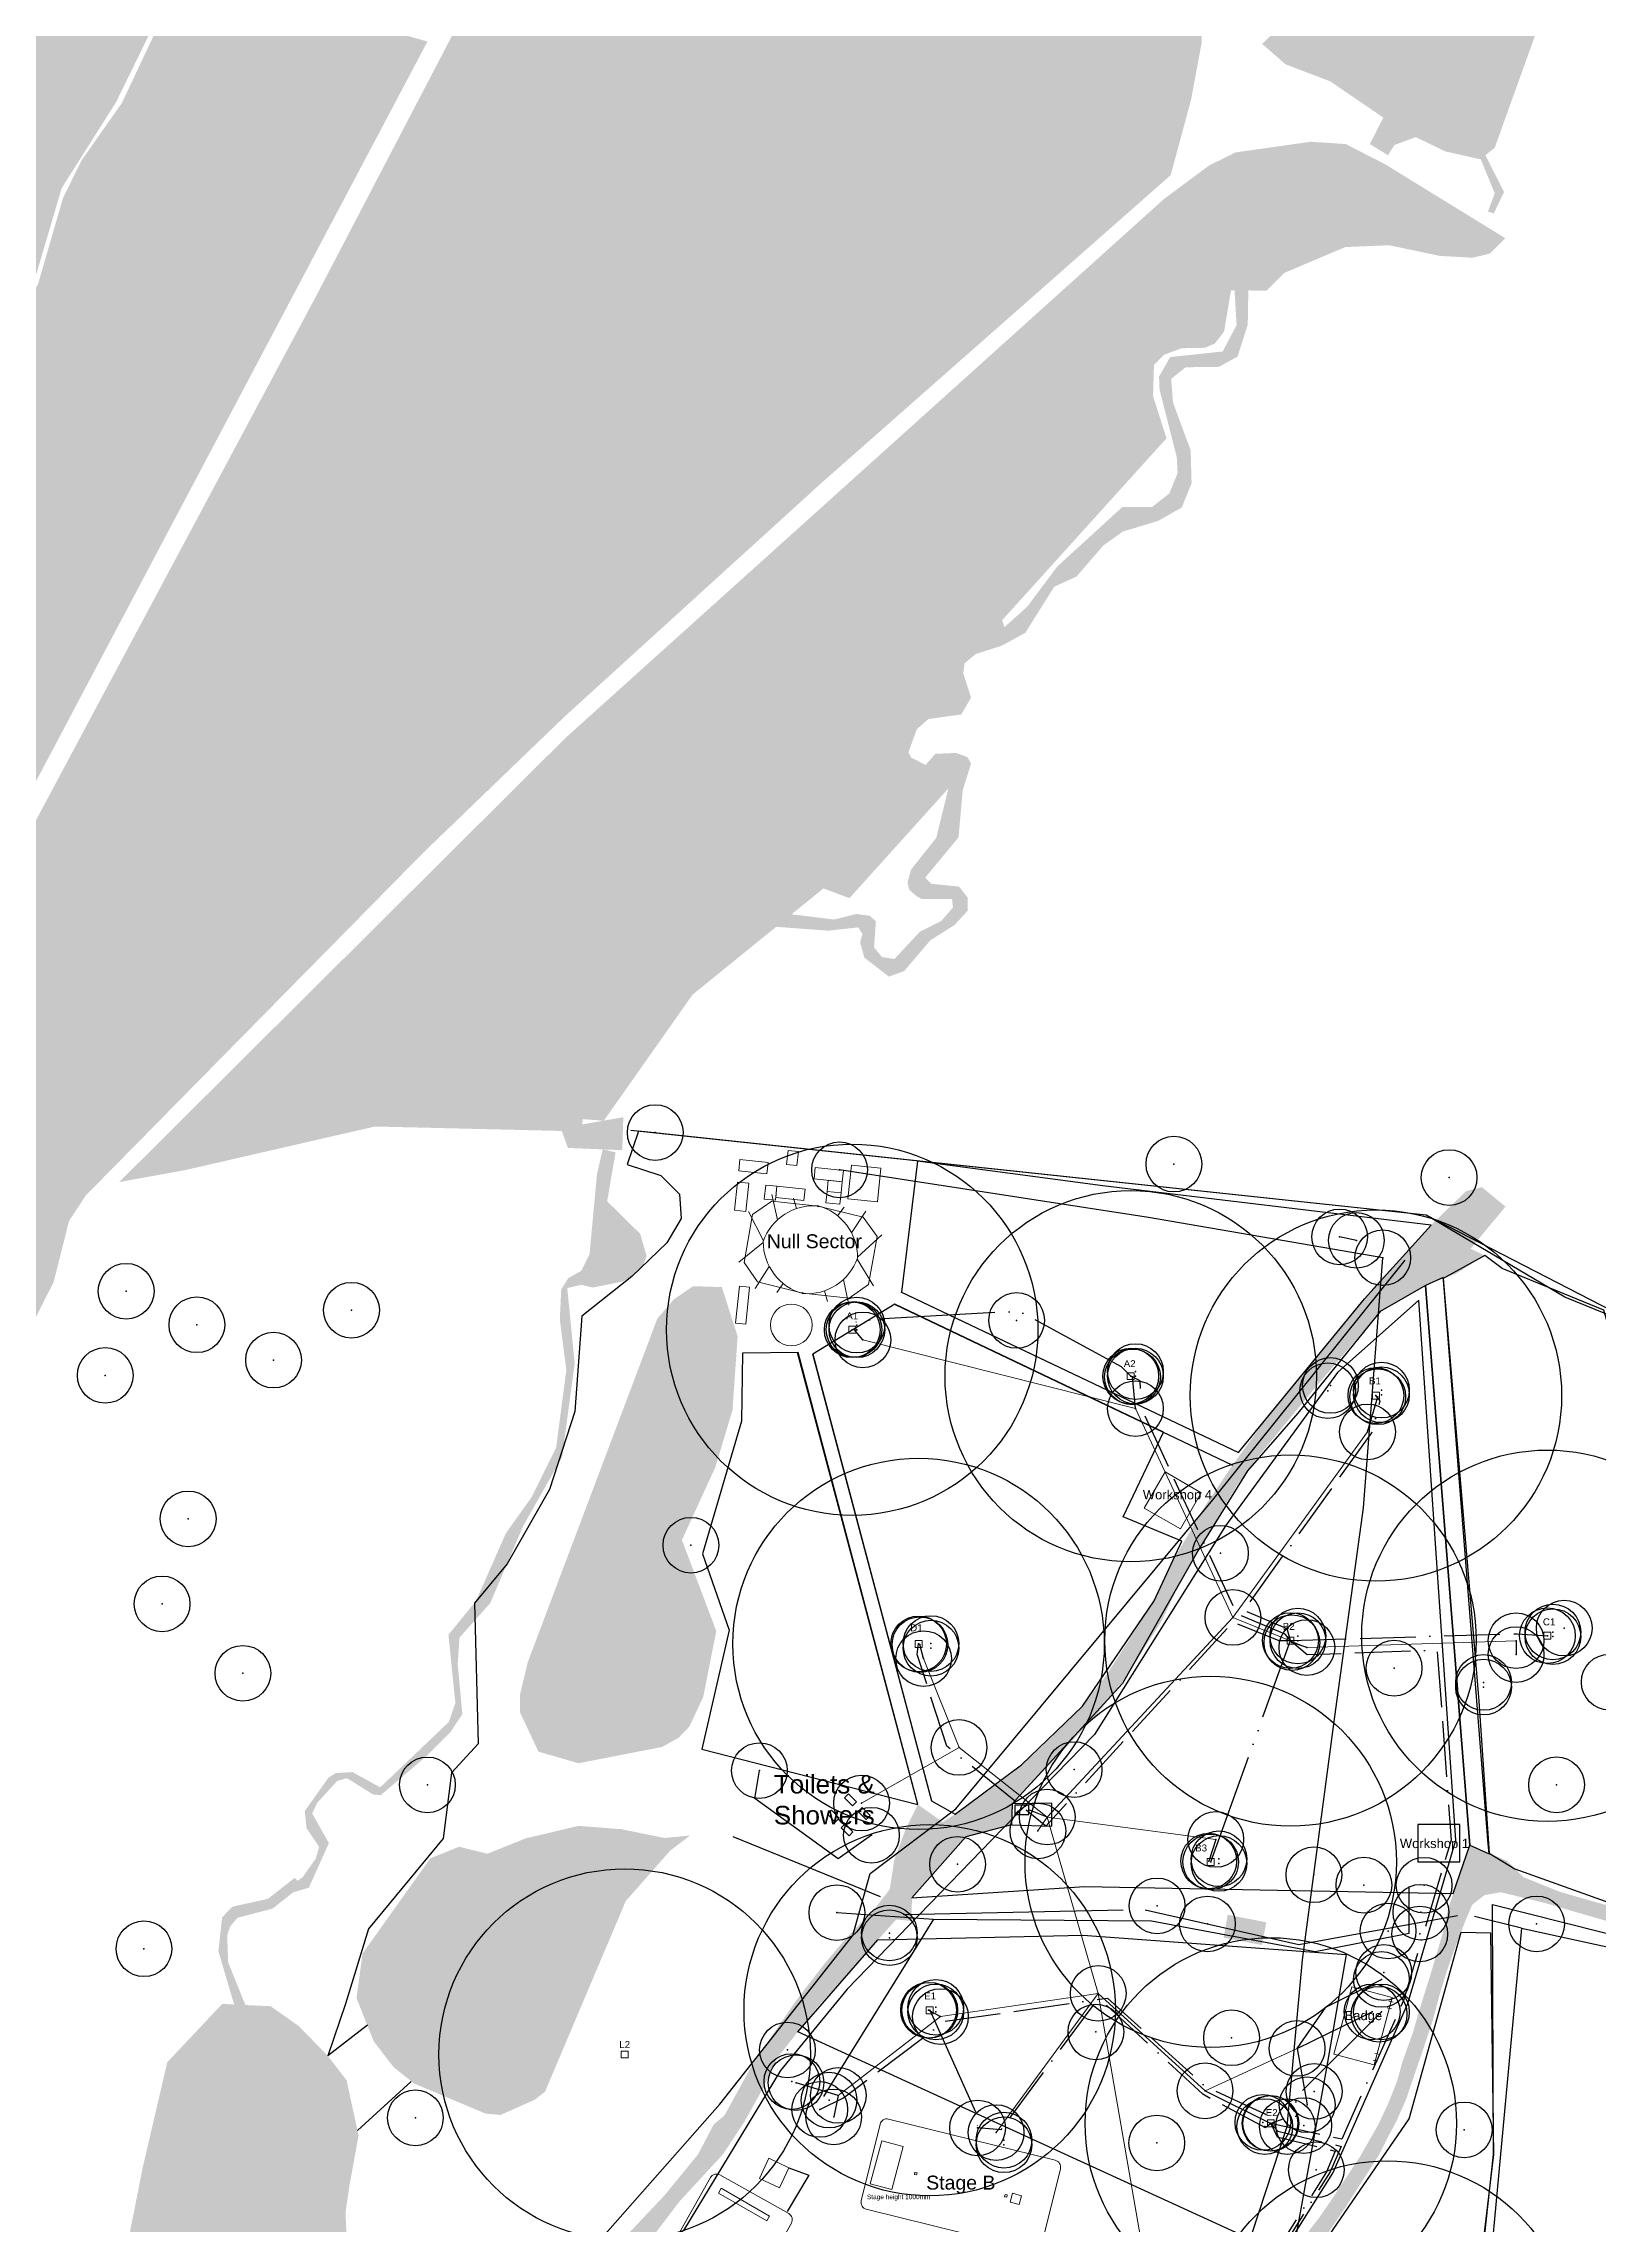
# Model space of a CAD drawing. Header units: metres. Extents: x 372109 to 376137, y 236217 to 239160.
# Drawn here: x 374065.8 to 374400.7, y 238227.2 to 238697.1 of the extents above; entities that cross this region are included whole.
import ezdxf

# ---------------------------------------------------------------- set-up
doc = ezdxf.new("R2010")
doc.units = ezdxf.units.M
doc.header["$MEASUREMENT"] = 0
doc.header["$PDMODE"] = 32
doc.header["$PDSIZE"] = 12
doc.linetypes.add('ACAD_ISO05W100', pattern=[33, 24, -3, 0, -3, 0, -3])
doc.linetypes.add('ACAD_ISO11W100', pattern=[33, 12, -3, 12, -3, 0, -3])
for name, color, linetype, lineweight, true_color in [('Areas ... Camping', 96, 'Continuous', 25, 0x008000), ('Fences', 178, 'Continuous', 25, 0x000000), ('Fire ... Foam Extinguisher', 3, 'Continuous', 25, 0x00ff00), ('Fire ... Water Extinguisher', 1, 'Continuous', 25, 0xff0000), ('Heras (internal)', 16, 'Continuous', 25, 0x800000), ('Heras (perimeter)', 16, 'Continuous', 25, 0x800000), ('Labels', 178, 'Continuous', 25, 0x000000), ('License', 178, 'Continuous', 25, 0x000000), ('Lighting ... Festoon', 4, 'Continuous', 25, 0x00ffff), ('Natural ... Hedges', 96, 'Continuous', 25, 0x008000), ('Natural ... Trees', 96, 'Continuous', 25, 0x008000), ('Natural ... Water', 176, 'Continuous', 25, 0x000080), ('Natural ... Woodland', 96, 'Continuous', 25, 0x008000), ('NOC ... Copper', 9, 'ACAD_ISO05W100', 25, 0xc0c0c0), ('NOC ... DK', 178, 'Continuous', 13, 0x000000), ('NOC ... DK Names', 178, 'Continuous', 25, 0x000000), ('NOC ... DK Radius', 216, 'Continuous', 25, 0x800080), ('NOC ... Fibre', 2, 'ACAD_ISO11W100', 25, 0xffff00), ('NOC ... Switch', 30, 'Continuous', 25, 0xff7f00), ('Paths ... Fire', 253, 'Continuous', 25, 0xa0a0a4), ('Paths ... Roads', 56, 'Continuous', 25, 0x808000), ('Paths ... Trackway', 9, 'Continuous', 25, 0xc0c0c0), ('Power ... 125-3', 1, 'Continuous', 18, 0xff0000), ('Power ... 32', 5, 'Continuous', 25, 0x0000ff), ('Power ... 32-3', 34, 'Continuous', 13, 0xb84904), ('Power ... 400-3', 1, 'Continuous', 25, 0xff0000), ('Power ... 63-3', 20, 'Continuous', 13, 0xfd5b07), ('Power ... Distro', 3, 'Continuous', 25, 0x00ff00), ('Power ... Generator', 4, 'Continuous', 25, 0x00ffff), ('Services ... Comms ... Ducts', 3, 'Continuous', 25, 0x00ff00), ('Services ... Comms ... Manholes', 3, 'Continuous', 25, 0x00ff00), ('Services ... Water Lines', 5, 'Continuous', 25, 0x0000ff), ('Services ... Water Points', 5, 'Continuous', 25, 0x0000ff), ('Structures', 178, 'Continuous', 18, 0x000000), ('Structures ... Exits', 178, 'Continuous', 5, 0x000000), ('Structures ... Guys & Poles', 253, 'Continuous', 9, 0xa0a0a4), ('Structures ... Internal', 9, 'Continuous', 5, 0xc0c0c0), ('Toilets', 178, 'Continuous', 25, 0x000000), ('Water ... Pipes', 4, 'Continuous', 25, 0x00ffff), ('Water ... Points', 4, 'Continuous', 25, 0x00ffff)]:
    doc.layers.add(name, color=color, linetype=linetype, lineweight=lineweight, true_color=true_color)
doc.styles.add('textstyle11', font='standard')
doc.styles.add('textstyle110', font='')
doc.styles.add('textstyle111', font='')
doc.styles.add('textstyle112', font='')
doc.styles.add('textstyle113', font='')
doc.styles.add('textstyle114', font='')
doc.styles.add('textstyle115', font='')
doc.styles.add('textstyle116', font='')
doc.styles.add('textstyle117', font='')
doc.styles.add('textstyle118', font='')
doc.styles.add('textstyle12', font='standard')
doc.styles.add('textstyle129', font='')
doc.styles.add('textstyle13', font='standard')
doc.styles.add('textstyle14', font='standard')
doc.styles.add('textstyle15', font='standard')
doc.styles.add('textstyle16', font='standard')
doc.styles.add('textstyle17', font='standard')
doc.styles.add('textstyle18', font='standard')
doc.styles.add('textstyle19', font='standard')
doc.styles.add('textstyle20', font='standard')
doc.styles.add('textstyle21', font='standard')
doc.styles.add('textstyle22', font='standard')
doc.styles.add('textstyle47', font='')
doc.styles.add('textstyle50', font='')
doc.styles.add('textstyle52', font='')
doc.styles.add('textstyle56', font='')
doc.styles.add('textstyle61', font='')
doc.styles.add('textstyle77', font='')
doc.styles.add('textstyle85', font='')
doc.styles.get('textstyle110').set_extended_font_data('Arial')
doc.styles.get('textstyle111').set_extended_font_data('Arial')
doc.styles.get('textstyle112').set_extended_font_data('Arial')
doc.styles.get('textstyle113').set_extended_font_data('Arial')
doc.styles.get('textstyle114').set_extended_font_data('Arial')
doc.styles.get('textstyle115').set_extended_font_data('Arial')
doc.styles.get('textstyle116').set_extended_font_data('Arial')
doc.styles.get('textstyle117').set_extended_font_data('Arial')
doc.styles.get('textstyle118').set_extended_font_data('Arial')
doc.styles.get('textstyle129').set_extended_font_data('Arial')
doc.styles.get('textstyle47').set_extended_font_data('Arial')
doc.styles.get('textstyle50').set_extended_font_data('Arial')
doc.styles.get('textstyle52').set_extended_font_data('Arial')
doc.styles.get('textstyle56').set_extended_font_data('Arial')
doc.styles.get('textstyle61').set_extended_font_data('Arial')
doc.styles.get('textstyle77').set_extended_font_data('Arial')
doc.styles.get('textstyle85').set_extended_font_data('Arial')

# ---------------------------------------------------------------- blocks, each defined once
blk = doc.blocks.new('3-bay toilet cabin')
at = {"layer": 'Toilets'}
for p, q in [((1.2, 0.6), (-1.2, 0.6)), ((-1.2, 0.6), (-1.2, -0.6)), ((1.2, -0.6), (1.2, 0.6)), ((-1.2, -0.6), (1.2, -0.6))]:
    blk.add_line(p, q, dxfattribs=at)
blk = doc.blocks.new('Clearspan 9x8')
at = {"layer": 'Labels'}
for p, q in [((4.5, 4), (-4.5, 4)), ((-4.5, 4), (-4.5, -4)), ((4.5, -4), (4.5, 4)), ((-4.5, -4), (4.5, -4))]:
    blk.add_line(p, q, dxfattribs=at)
blk = doc.blocks.new('Clearspan 9x15')
at = {"layer": 'Structures'}
for p, q in [((4.5, 7.5), (-4.5, 7.5)), ((-4.5, 7.5), (-4.5, -7.5)), ((4.5, -7.5), (4.5, 7.5)), ((-4.5, -7.5), (4.5, -7.5))]:
    blk.add_line(p, q, dxfattribs=at)
blk = doc.blocks.new('Cold Room 4.8x4.8')
at = {"layer": 'Structures'}
for p, q in [((2.4, 2.4), (-2.4, 2.4)), ((-2.4, 2.4), (-2.4, -2.4)), ((2.4, -2.4), (2.4, 2.4)), ((-2.4, -2.4), (2.4, -2.4))]:
    blk.add_line(p, q, dxfattribs=at)
blk = doc.blocks.new('Generator')
at = {"layer": 'Power ... Generator', "flags": 128}
blk.add_lwpolyline([(-1.5, -1), (1.5, -1), (1.5, 1), (-1.5, 1)], close=True, dxfattribs=at)
blk = doc.blocks.new('Clearspan 9x9')
at = {"layer": 'Structures'}
for p, q in [((4.5, 4.5), (-4.5, 4.5)), ((-4.5, 4.5), (-4.5, -4.5)), ((4.5, -4.5), (4.5, 4.5)), ((-4.5, -4.5), (4.5, -4.5))]:
    blk.add_line(p, q, dxfattribs=at)
blk = doc.blocks.new('Carlinden 20x40')
at = {"layer": 'Structures', "flags": 128}
blk.add_lwpolyline([(-18.5, -10), (18.5, -10, 0.414214), (20, -8.5), (20, 8.5, 0.414214), (18.5, 10), (-18.5, 10, 0.414214), (-20, 8.5), (-20, -8.5, 0.414214), (-18.5, -10)], format="xyb", dxfattribs=at)
for points in [[(-10.25, -0.25), (-9.75, -0.25), (-9.75, 0.25), (-10.25, 0.25)], [(9.75, -0.25), (10.25, -0.25), (10.25, 0.25), (9.75, 0.25)]]:
    blk.add_lwpolyline(points, close=True, dxfattribs=at)
blk = doc.blocks.new('Saddlespan S5000')
at = {"layer": 'Structures', "flags": 128}
for points in [[(0, -9.47), (-10.04, -8.78), (-13.61, -5.15), (-13.64, 5.31), (-10, 8.89), (0, 9.53), (10, 8.89), (13.64, 5.31), (13.61, -5.15), (10.04, -8.78)], [(-0.1, 9.43), (0.1, 9.43), (0.1, 9.63), (-0.1, 9.63)], [(-0.1, -9.57), (0.1, -9.57), (0.1, -9.37), (-0.1, -9.37)]]:
    blk.add_lwpolyline(points, close=True, dxfattribs=at)
at = {"layer": 'Structures ... Guys & Poles'}
for p, q in [((-8.1, 5.13), (-10.28, 10.27)), ((-4.5, 8.23), (-5.55, 10.33)), ((4.5, 8.23), (5.55, 10.33)), ((8.1, 5.13), (10.28, 10.27)), ((-10.29, 0.18), (-14.6, 5.83)), ((10.29, 0.18), (14.6, 5.83)), ((-10.27, -0.2), (-14.7, -5.27)), ((10.27, -0.2), (14.7, -5.27)), ((-8.1, -5.07), (-10.25, -10.27)), ((-4.5, -8.17), (-5.54, -10.33)), ((4.5, -8.17), (5.54, -10.33)), ((8.1, -5.07), (10.25, -10.27))]:
    blk.add_line(p, q, dxfattribs=at)
for centre, start, end in [((1.1, -1.89), 95.4577, 170.4577), ((-1.1, -1.89), 9.5423, 84.5423), ((1.1, 1.95), 189.5423, 264.5423), ((-1.1, 1.95), 275.4577, 350.4577)]:
    blk.add_arc(centre, 11.57, start, end, dxfattribs=at)
at = {"layer": 'Structures', "insert": (0, 9.63), "char_height": 0.001, "attachment_point": 1}
for s, style in [('Circumference = 83958.601607', 'textstyle11'), ('Area = 446250129.960480', 'textstyle12'), ('Circumference = 87954.089701', 'textstyle13'), ('Area = 483435140.790520', 'textstyle14'), ('Circumference = 91950.222628', 'textstyle15'), ('Area = 520620151.620560', 'textstyle16'), ('Circumference = 90052.264396', 'textstyle17'), ('Area = 502957646.205540', 'textstyle18'), ('Circumference = 90052.264396', 'textstyle19'), ('Area = 502957646.205540', 'textstyle20'), ('Circumference = 89952.084516', 'textstyle21'), ('Area = 502027646.205540', 'textstyle22')]:
    blk.add_mtext(s, dxfattribs=dict(at, style=style))
blk = doc.blocks.new('Carlinden 20x20')
at = {"layer": 'Structures', "flags": 128}
blk.add_lwpolyline([(-8.5, -10), (8.5, -10, 0.414214), (10, -8.5), (10, 8.5, 0.414214), (8.5, 10), (-8.5, 10, 0.414214), (-10, 8.5), (-10, -8.5, 0.414214), (-8.5, -10)], format="xyb", dxfattribs=at)
blk.add_lwpolyline([(-0.1, -0.1), (0.1, -0.1), (0.1, 0.1), (-0.1, 0.1)], close=True, dxfattribs=at)

msp = doc.modelspace()

# ---------------------------------------------------------------- hatches: boundary and pattern name
at = {"layer": 'Natural ... Hedges'}
msp.add_hatch(color=256, dxfattribs=at).paths.add_polyline_path([(374103.14, 238189.29), (374109.61, 238192.28), (374115.53, 238196.41), (374124.03, 238204.19), (374128.56, 238209.69), (374131.48, 238217.22), (374130.83, 238229.69), (374131.64, 238235.28), (374133.66, 238246.38), (374131.07, 238258.28), (374127.02, 238263.54), (374120.79, 238269.94), (374114.72, 238274.23), (374104.27, 238274.72), (374092.45, 238262.17), (374087.18, 238239.57), (374082.89, 238217.95), (374089.61, 238196.74)], flags=0)
at = {"layer": 'Natural ... Water'}
for points in [[(374380.41, 238665.15), (374378.2, 238660.55), (374376.95, 238660.95), (374378.4, 238664.9), (374375.4, 238672.2), (374367.8, 238673.9), (374361.4, 238677), (374356.8, 238675.3), (374355.4, 238673.1), (374351.5, 238675.5), (374354.4, 238681.2), (374343, 238689), (374333.3, 238692.7), (374328.3, 238697.1), (374342.6, 238710.7), (374346.9, 238718.6), (374353.2, 238727.6), (374355.7, 238728.8), (374360.8, 238727.9), (374364.7, 238729.7), (374368.5, 238734.8), (374371.1, 238741.4), (374379.1, 238752.1), (374381.6, 238759.7), (374383.9, 238762.4), (374390.8, 238766.4), (374392.9, 238768.7), (374398.9, 238781.6), (374405.6, 238792.5), (374404.7, 238794.1), (374403.1, 238793.5), (374402.3, 238794.1), (374401.6, 238795.9), (374407.6, 238806.3), (374409, 238813.9), (374412.2, 238820.5), (374412.3, 238825.3), (374414.1, 238830.2), (374414.7, 238835.1), (374416.53, 238837.11), (374417.49, 238835.51), (374415.8, 238830.9), (374414.3, 238820.4), (374412.2, 238817.3), (374410.8, 238813.3), (374410.2, 238806.5), (374405.4, 238799.1), (374405, 238796.5), (374407.5, 238794.7), (374406, 238789.4), (374400.2, 238780), (374393.9, 238764.6), (374388.6, 238762.4), (374385.2, 238759.4), (374388.4, 238755.8), (374389.9, 238749.5), (374392.5, 238719.3), (374387.6, 238700.3), (374378.4, 238674.7), (374376.4, 238673.1)], [(374223.62, 238506.83), (374217.7, 238507.6), (374213.3, 238506.1), (374189.4, 238485.3), (374187.4, 238482.7), (374186.5, 238479.6), (374185.1, 238467.1), (374184.6, 238466.05), (374181.45, 238466.7), (374184.8, 238481.7), (374185.7, 238483.9), (374190.4, 238489.8), (374205.3, 238501.8), (374208.7, 238505.8), (374213, 238509.1), (374218.5, 238510.7), (374226.92, 238509.52), (374236.1, 238508.4), (374240.9, 238509.6), (374243.8, 238509.2), (374245.1, 238508), (374244.7, 238502.4), (374246.4, 238500.3), (374249.1, 238499.9), (374254.6, 238505.8), (374259.2, 238508.1), (374261.7, 238511), (374261.5, 238512.8), (374255, 238512.8), (374253.9, 238513.4), (374252.3, 238514.8), (374251.9, 238516.4), (374252.7, 238519.2), (374258.1, 238526), (374260.71, 238536.65), (374261.1, 238542.1), (374258.3, 238541.7), (374255.6, 238538.5), (374253.6, 238538.1), (374250.4, 238541.9), (374249.2, 238545.4), (374254, 238552.9), (374257.2, 238554.6), (374260.8, 238554.8), (374262.1, 238556), (374260.9, 238562.9), (374262.1, 238566.9), (374266.6, 238569.1), (374270.9, 238569.7), (374272.76, 238571.38), (374277.7, 238575.8), (374284.2, 238584.5), (374298.2, 238597.3), (374304.6, 238597.3), (374308.3, 238600.2), (374310.1, 238604.6), (374309.9, 238608.1), (374306.2, 238622.6), (374306.1, 238625.4), (374308.5, 238629.6), (374319.8, 238630.8), (374322.8, 238636.5), (374322.36, 238643.99), (374321.9, 238651.3), (374322.8, 238653.6), (374324, 238655.3), (374329.1, 238658), (374326.5, 238660.5), (374336.7, 238671.4), (374341.2, 238671.4), (374343, 238670), (374344.6, 238670.3), (374346.2, 238675.2), (374354.3, 238671.2), (374353.2, 238667), (374354.2, 238665.3), (374354.1, 238661.9), (374356.1, 238659.3), (374368.2, 238654.6), (374371.9, 238654.1), (374375.9, 238657.6), (374377.4, 238656.45), (374372.6, 238652.4), (374366.7, 238653.6), (374354.4, 238658.6), (374335.1, 238651.6), (374330.7, 238656.3), (374325.6, 238653.2), (374324.9, 238650.2), (374325.33, 238643.95), (374325.2, 238636.6), (374323, 238629.7), (374319, 238627.5), (374311.8, 238627.4), (374308.7, 238624.9), (374309.1, 238619.8), (374312.9, 238609.5), (374313.1, 238602.4), (374311, 238597.2), (374305.9, 238594.3), (374298.3, 238592), (374294.1, 238589), (374288.3, 238582.3), (374283.5, 238580.1), (374277.3, 238570.2), (374272.2, 238567.4), (374266.6, 238565.6), (374264.2, 238563.6), (374263.9, 238561.5), (374265.6, 238556.2), (374263.5, 238552.6), (374256.4, 238551.6), (374253.9, 238549.4), (374252.1, 238544.4), (374252.7, 238543.3), (374255.8, 238541.7), (374257.9, 238544.1), (374262.4, 238544.3), (374264.8, 238543.4), (374265.6, 238542), (374263.8, 238536.3), (374262.9, 238526.1), (374255.7, 238517.4), (374257, 238516.1), (374263, 238515.5), (374264.9, 238513.1), (374264.9, 238510.3), (374262, 238507.2), (374256.8, 238503.9), (374251.2, 238497.3), (374247.9, 238496.1), (374242.6, 238500.2), (374241.7, 238503.5), (374242.2, 238505.3), (374241.3, 238506.7), (374234.8, 238506)], [(374194.31, 238440.69), (374195.71, 238435.89), (374194.91, 238433.79), (374192.51, 238431.49), (374190.51, 238430.39), (374184.11, 238429.09), (374181.61, 238429.69), (374178.61, 238428.99), (374180.21, 238412.79), (374177.51, 238392.59), (374169.11, 238377.69), (374162.01, 238361.09), (374155.41, 238353.69), (374155.01, 238347.99), (374156.01, 238337.19), (374153.51, 238333.39), (374148.01, 238327.89), (374138.41, 238319.69), (374136.71, 238319.89), (374131.16, 238323.38), (374129.06, 238322.78), (374124.76, 238318.08), (374123.66, 238315.78), (374127.26, 238309.38), (374122.96, 238299.78), (374119.56, 238298.78), (374115.16, 238295.28), (374107.56, 238293.28), (374105.96, 238291.38), (374105.36, 238289.48), (374105.56, 238283.68), (374111.06, 238270.08), (374118.91, 238264.69), (374123.31, 238255.29), (374127.41, 238250.59), (374128.21, 238247.59), (374127.51, 238245.59), (374131.41, 238239.39), (374131.51, 238236.89), (374130.21, 238233.69), (374127.11, 238231.79), (374123.91, 238225.49), (374113.21, 238219.89), (374113.01, 238218.39), (374114.41, 238216.19), (374119.81, 238210.79), (374115.11, 238200.59), (374111.31, 238194.69), (374109.21, 238192.49), (374103.51, 238189.89), (374099.21, 238191.79), (374097.01, 238191.79), (374095.91, 238190.69), (374094.31, 238185.49), (374092.13, 238186.08), (374093.51, 238192.29), (374094.81, 238193.59), (374098.91, 238194.49), (374103.91, 238191.99), (374108.41, 238194.19), (374111.81, 238198.19), (374118.01, 238209.99), (374117.61, 238211.09), (374111.61, 238215.99), (374111.91, 238221.29), (374112.91, 238222.79), (374121.81, 238225.79), (374123.81, 238229.79), (374129.81, 238237.39), (374127.71, 238242.39), (374126.21, 238243.89), (374126.31, 238248.79), (374121.51, 238255.19), (374118.71, 238262.09), (374116.11, 238264.49), (374109.86, 238267.88), (374106.86, 238274.58), (374103.46, 238286.08), (374104.26, 238293.38), (374106.46, 238295.68), (374114.16, 238297.38), (374119.86, 238301.88), (374120.56, 238301.28), (374121.56, 238301.98), (374124.46, 238306.08), (374125.16, 238308.58), (374122.46, 238312.58), (374122.06, 238316.28), (374127.16, 238323.48), (374128.76, 238324.48), (374132.36, 238324.68), (374138.31, 238321.39), (374153.11, 238335.49), (374154.51, 238339.59), (374153.01, 238354.29), (374158.91, 238361.49), (374165.41, 238376.19), (374170.91, 238383.89), (374176.21, 238394.59), (374178.41, 238411.29), (374177.01, 238422.19), (374177.31, 238428.69), (374178.81, 238431.09), (374181.61, 238432.69), (374183.41, 238436.29), (374185.01, 238453.49), (374186.25, 238458.9), (374189.02, 238458.23), (374187.21, 238447.69)], [(374172.41, 238329.09), (374168.41, 238337.59), (374168.41, 238341.29), (374170.11, 238348.39), (374198.01, 238422.39), (374201.51, 238426.49), (374205.71, 238429.39), (374211.91, 238429.19), (374215.31, 238418.59), (374214.21, 238402.69), (374210.51, 238390.39), (374203.31, 238374.69), (374210.71, 238355.09), (374207.91, 238340.89), (374204.91, 238334.49), (374202.61, 238332.09), (374199.01, 238330.09), (374181.01, 238326.59)], [(374205.06, 238311.01), (374200.81, 238307.79), (374191.21, 238296.89), (374173.81, 238255.79), (374171.61, 238254.09), (374164.21, 238250.79), (374161.01, 238251.09), (374145.61, 238257.59), (374141.21, 238261.09), (374136.91, 238266.69), (374133.21, 238275.99), (374134.51, 238285.59), (374149.11, 238306.09), (374155.31, 238308.59), (374161.41, 238307.09), (374169.61, 238310.39), (374181.01, 238313.09), (374190.21, 238312.39), (374199.51, 238310.49)]]:
    msp.add_hatch(color=256, dxfattribs=at).paths.add_polyline_path(points, flags=0)
at = {"layer": 'Natural ... Woodland'}
for points in [[(374430.98, 239131.25), (374431.7, 239127.27), (374430.85, 239106.54), (374427.2, 239095), (374421.4, 239065.1), (374418.4, 239055.7), (374410, 239038.6), (374391.5, 239008.4), (374371.4, 238978.3), (374364.6, 238964.2), (374350.4, 238918.5), (374326.9, 238827.8), (374315.9, 238773.2), (374312.7, 238748.6), (374315.3, 238697.5), (374313, 238685.1), (374308.6, 238668.8), (374233.4, 238602.5), (374177.9, 238552), (374147.7, 238522.9), (374074.88, 238448.92), (374071.28, 238443.42), (374067.98, 238430.32), (374029.98, 238355.02), (373995.11, 238299.33), (373925.52, 238191.92), (373911.29, 238198.49), (373906.11, 238187.13), (373901.91, 238181.53), (373895.41, 238184.33), (373914.31, 238233.13), (373934.21, 238278.93), (373943.91, 238299.43), (373983.11, 238371.03), (374063.9, 238529.3), (374124.7, 238643.1), (374199.9, 238787.2), (374223, 238827.8), (374288.3, 238929.9), (374302.1, 238954.4), (374316.1, 238981.9), (374324, 238994.8), (374360.6, 239041.5), (374401.75, 239091.31)], [(374095.1, 238716.3), (374093.4, 238713.5), (374090.7, 238703.5), (374081.4, 238684.5), (374069.7, 238666), (374063.8, 238646), (374056.5, 238633.3), (374042, 238612.2), (374021.5, 238588.1), (374013.2, 238572.4), (374000, 238561), (373982.15, 238543.98), (373970.25, 238523.88), (373961.75, 238520.58), (373949.55, 238525.18), (373944.75, 238528.68), (373920.65, 238550.98), (373908.95, 238557.48), (373902.65, 238558.48), (373919.21, 238612.33), (373931.71, 238643.43), (373934.81, 238660.53), (373937.11, 238681.53), (373947.01, 238724.13), (373949.91, 238731.03), (373971.71, 238735.73), (373988.81, 238735.83), (373995.21, 238734.83), (374000, 238731.79), (374012.9, 238727.5), (374028.3, 238729.4), (374043.8, 238727), (374048.9, 238724.5), (374085.8, 238719.4)], [(374148.5, 238697.6), (374057.23, 238525.07), (374036.73, 238517.97), (374024.63, 238512.17), (374017.27, 238514.27), (374000, 238522.78), (373985.25, 238524.88), (373973.18, 238524.65), (373982.25, 238541.18), (374011.8, 238569.2), (374016.5, 238575.8), (374022.5, 238587.7), (374046.3, 238615.9), (374057.1, 238631.9), (374064.6, 238645.3), (374070, 238663.9), (374074, 238672), (374082.7, 238684.4), (374091.6, 238703.3), (374096, 238715.8), (374117.2, 238706.4)], [(374325.33, 238643.95), (374324.9, 238650.2), (374325.6, 238653.2), (374330.7, 238656.3), (374335.1, 238651.6), (374354.4, 238658.6), (374366.7, 238653.6), (374372.6, 238652.4), (374377.4, 238656.45), (374375.9, 238657.6), (374371.9, 238654.1), (374368.2, 238654.6), (374356.1, 238659.3), (374354.1, 238661.9), (374354.2, 238665.3), (374353.2, 238667), (374354.3, 238671.2), (374346.2, 238675.2), (374344.6, 238670.3), (374343, 238670), (374341.2, 238671.4), (374336.7, 238671.4), (374326.5, 238660.5), (374329.1, 238658), (374324, 238655.3), (374322.8, 238653.6), (374321.9, 238651.3), (374322.36, 238643.99), (374321.6, 238644), (374320.1, 238635.1), (374318.1, 238632.5), (374316, 238631.6), (374310.9, 238631.5), (374307.2, 238630.1), (374305, 238627.9), (374304.8, 238621.2), (374307.7, 238612.1), (374272.3, 238572.9), (374272.76, 238571.38), (374270.9, 238569.7), (374266.6, 238569.1), (374262.1, 238566.9), (374260.9, 238562.9), (374262.1, 238556), (374260.8, 238554.8), (374257.2, 238554.6), (374254, 238552.9), (374249.2, 238545.4), (374250.4, 238541.9), (374253.6, 238538.1), (374255.6, 238538.5), (374258.3, 238541.7), (374261.1, 238542.1), (374260.71, 238536.65), (374239.4, 238513), (374233.8, 238515.1), (374226.92, 238509.52), (374218.5, 238510.7), (374213, 238509.1), (374208.7, 238505.8), (374205.3, 238501.8), (374190.4, 238489.8), (374185.7, 238483.9), (374184.8, 238481.7), (374181.45, 238466.7), (374184.6, 238466.05), (374185.1, 238467.1), (374186.5, 238479.6), (374187.4, 238482.7), (374189.4, 238485.3), (374213.3, 238506.1), (374217.7, 238507.6), (374223.62, 238506.83), (374205.6, 238492.2), (374186.48, 238465.04), (374181.92, 238465.39), (374181.81, 238462.73), (374137.2, 238463.8), (374096.38, 238454.42), (374082.09, 238451.83), (374178.2, 238547.5), (374307.2, 238663.7), (374316.9, 238670.9), (374322.6, 238673.7), (374338.8, 238676), (374346.3, 238675.5), (374354.7, 238671.2), (374380.7, 238655.2), (374377.4, 238651.9), (374373.6, 238651), (374366.6, 238651.4), (374355.6, 238653.7), (374346.2, 238653.3), (374333, 238647.7), (374329.2, 238643.9)]]:
    msp.add_hatch(color=256, dxfattribs=at).paths.add_polyline_path(points, flags=0)
at = {"layer": 'Paths ... Roads'}
for points in [[(374177.21, 238463.44), (374190.69, 238465.8), (374190.46, 238458.7), (374178.75, 238459.18)], [(374147.06, 238193.92), (374153.17, 238196.23), (374161.76, 238201.66), (374169.05, 238206.68), (374182.16, 238215.75), (374189.78, 238223.12), (374199.49, 238233.4), (374206.78, 238242.31), (374210.18, 238248.79), (374212.45, 238250.65), (374218.36, 238261.42), (374227.83, 238275.35), (374234.07, 238283.45), (374238.52, 238288.71), (374244.84, 238295.27), (374248.08, 238299.4), (374249.05, 238305.71), (374251.56, 238312.52), (374254.15, 238317.7), (374259.5, 238313.89), (374264.84, 238317.37), (374274.56, 238324.5), (374280.55, 238329.85), (374289.62, 238338.91), (374294.72, 238345.55), (374299.26, 238352.6), (374305.01, 238361.59), (374308.73, 238369.69), (374316.18, 238382.32), (374321.93, 238390.82), (374330.35, 238402.48), (374337.72, 238411.23), (374348.17, 238423.86), (374352.54, 238429.53), (374359.99, 238437.3), (374364.69, 238442.57), (374372.22, 238449.85), (374375.62, 238450.74), (374380.72, 238446.53), (374373.19, 238437.46), (374376.27, 238436.01), (374370.11, 238432.12), (374363.47, 238429.53), (374353.75, 238423.94), (374339.83, 238407.66), (374327.36, 238392.52), (374322.98, 238386.61), (374314.56, 238372.6), (374310.51, 238365.39), (374306.54, 238357.05), (374302.98, 238351.55), (374299.34, 238345.55), (374292.29, 238336.65), (374277.31, 238320.78), (374274.48, 238317.86), (374274.32, 238313.33), (374264.44, 238310.73), (374257.63, 238303.12), (374252.86, 238297.62), (374252.78, 238292.6), (374249.46, 238292.92), (374241.6, 238284.09), (374232.69, 238274.29), (374223.87, 238263.12), (374220.87, 238256.72), (374216.82, 238249.43), (374212.21, 238242.39), (374202.81, 238232.19), (374197.87, 238225.71), (374193.18, 238218.58), (374182.97, 238212.18), (374170.66, 238203.44), (374164.83, 238199.8), (374158.92, 238195.58)], [(374311.08, 238181.49), (374316.83, 238175.83), (374316.95, 238178.56), (374317.23, 238181.56), (374318.33, 238185.2), (374320.19, 238188.24), (374321.34, 238190.62), (374323.57, 238196.23), (374327.25, 238202.27), (374330.41, 238206.96), (374332.23, 238209.92), (374337.11, 238217.25), (374342.17, 238224.86), (374346.14, 238230.73), (374349.26, 238235.59), (374353.39, 238242.03), (374355.46, 238246.15), (374357.28, 238249.56), (374359.3, 238254.13), (374360.92, 238258.91), (374363.19, 238265.51), (374365.01, 238271.02), (374366.51, 238276.64), (374368.05, 238281.7), (374370.19, 238287.74), (374372.1, 238292.68), (374373.55, 238296.08), (374376.19, 238298.18), (374379.75, 238298.79), (374383.39, 238297.9), (374389.34, 238296.44), (374396.51, 238294.34), (374405.5, 238291.75), (374409.35, 238290.69), (374411.65, 238293.57), (374400.64, 238296.52), (374392.34, 238298.91), (374384.53, 238302.07), (374381, 238305.59), (374373.03, 238308.91), (374370.76, 238302.68), (374368.17, 238294.42), (374367.08, 238289.56), (374364.69, 238281.46), (374362.34, 238273.97), (374360.76, 238268.5), (374358.49, 238262.15), (374357.36, 238258.06), (374355.41, 238253.16), (374353.27, 238248.62), (374349.38, 238241.82), (374343.31, 238232.63), (374340.68, 238228.79), (374338.69, 238226.23), (374330.68, 238213.6), (374324.56, 238203.76), (374317.23, 238191.13), (374315.86, 238187.24), (374314.76, 238184.41), (374313.99, 238183.07), (374313.1, 238182.22), (374311.77, 238181.82)], [(374320.88, 238293.95), (374320, 238289), (374328.25, 238287.42), (374329.2, 238292.31)]]:
    msp.add_hatch(color=256, dxfattribs=at).paths.add_polyline_path(points, flags=0)

# ---------------------------------------------------------------- linework, layer by layer
at = {"layer": 'Areas ... Camping'}
for points in [[(374254.08, 238456.36), (374250.58, 238428.12), (374323.22, 238393.53), (374350.35, 238426.69), (374364.69, 238442.57), (374294, 238451), (374254.08, 238456.36), (374254.08, 238456.36)], [(374231.49, 238414.73), (374257.05, 238318.47), (374262.17, 238315.63), (374276.47, 238326.24), (374289.62, 238338.91), (374305.01, 238361.59), (374310.98, 238374.47), (374298.39, 238379.71), (374307.06, 238397.9), (374249.14, 238425.49), (374231.49, 238414.73)], [(374228.32, 238415.07), (374216.38, 238414.98), (374216.12, 238400.27), (374207.77, 238371.75), (374213.47, 238355.26), (374207.57, 238329.59), (374254.15, 238317.7), (374228.32, 238415.07), (374228.32, 238415.07)]]:
    msp.add_lwpolyline(points, dxfattribs=at)
at = {"layer": 'Areas ... Camping', "flags": 128}
for points in [[(374377.19, 238307.18), (374382.76, 238303.83), (374409.03, 238294.45), (374405.59, 238411.6), (374401.9, 238424.19), (374380, 238433.19), (374376.27, 238436.01), (374367.33, 238431.03), (374374, 238352), (374375, 238340)], [(374353.75, 238423.94), (374336, 238402), (374325.17, 238389.57), (374314.56, 238372.6), (374298.25, 238343.79), (374274.48, 238317.86), (374274.32, 238313.33), (374264.44, 238310.73), (374252.86, 238297.62), (374290, 238300), (374369.46, 238298.55), (374373.03, 238308.91), (374363.47, 238429.53)], [(374289.64, 238289.51), (374346.39, 238285.36), (374342.12, 238260.51), (374334.68, 238219.92), (374228.28, 238268.71), (374245.53, 238288.51)], [(374372.86, 238197.64), (374367.43, 238144.1), (374350.07, 238081.85), (374317.66, 238001.21), (374269.45, 238007.1), (374288.41, 238059.35), (374295.45, 238081.08), (374302.17, 238102.87), (374305.86, 238117.52), (374316.14, 238162.02), (374317.23, 238181.56), (374327.25, 238202.27), (374360, 238250), (374371.14, 238290.21), (374377.47, 238290.02), (374378.12, 238242.25)]]:
    msp.add_lwpolyline(points, close=True, dxfattribs=at)
at = {"layer": 'Fences'}
for p, q in [((374135.57, 238270.16), (374127.02, 238263.54)), ((374145, 238258), (374133.42, 238247.48))]:
    msp.add_line(p, q, dxfattribs=at)
at = {"layer": 'Fire ... Foam Extinguisher'}
msp.add_point((374248, 238290), dxfattribs=at)
at = {"layer": 'Fire ... Water Extinguisher'}
for p in [(374241, 238421), (374241, 238420), (374301, 238411), (374301, 238410), (374342.43, 238406.87), (374343, 238408), (374354, 238407), (374354, 238406), (374256.96, 238352.39), (374336, 238354), (374336, 238353), (374390.94, 238354.87), (374390.94, 238353.87), (374256.96, 238351.39), (374376, 238344), (374376, 238343), (374319, 238306), (374319, 238305), (374248, 238289), (374354.5, 238281.5), (374354, 238280), (374258, 238274), (374258, 238273), (374353.5, 238272.5), (374227, 238258), (374235, 238254), (374328.46, 238249.2), (374272.69, 238245.37), (374272.69, 238244.37), (374328.86, 238248.31), (374337.27, 238248.51)]:
    msp.add_point(p, dxfattribs=at)
at = {"layer": 'Heras (internal)'}
for p, q in [((374274.48, 238317.86), (374274.32, 238313.33)), ((374283, 238318), (374274.48, 238317.86)), ((374283, 238313), (374283, 238318)), ((374274.32, 238313.33), (374283, 238313)), ((374230.65, 238237.8), (374226, 238230)), ((374226.37, 238239.43), (374230.65, 238237.8))]:
    msp.add_line(p, q, dxfattribs=at)
at = {"layer": 'Heras (perimeter)'}
for p, q in [((374193.98, 238462.76), (374191.54, 238455.62)), ((374363.61, 238444.69), (374193.98, 238462.76)), ((374191.54, 238455.62), (374198.75, 238453.27)), ((374198.75, 238453.27), (374202.8, 238449.22)), ((374202.8, 238449.22), (374203.12, 238443.96)), ((374203.12, 238443.96), (374200.05, 238438.7)), ((374415.05, 238418.16), (374363.61, 238444.69)), ((374200.05, 238438.7), (374192.51, 238431.49)), ((374192.51, 238431.49), (374181.74, 238422.91)), ((374181.74, 238422.91), (374180.21, 238402.42)), ((374180.21, 238402.42), (374174.78, 238385.58)), ((374174.78, 238385.58), (374165.64, 238369.59)), ((374165.64, 238369.59), (374158.61, 238361.12)), ((374158.61, 238361.12), (374159.4, 238330.75)), ((374159.4, 238330.75), (374153.65, 238324.52)), ((374153.65, 238324.52), (374151.86, 238310.35)), ((374151.86, 238310.35), (374135.83, 238290.91)), ((374378.12, 238242.25), (374377.95, 238296.18)), ((374377.95, 238296.18), (374409.21, 238288.24)), ((374135.83, 238290.91), (374130.81, 238274.72)), ((374130.81, 238274.72), (374127.02, 238263.54)), ((374367.43, 238144.1), (374378.12, 238242.25))]:
    msp.add_line(p, q, dxfattribs=at)
at = {"layer": 'Lighting ... Festoon', "flags": 128}
msp.add_lwpolyline([(374311.06, 238186.7), (374343.55, 238238.25), (374359.7, 238274.83), (374370, 238310), (374362.03, 238426.38), (374344.52, 238410.82), (374320.4, 238377.74), (374292.19, 238332.8), (374270, 238310), (374238.88, 238277.94), (374224.58, 238260.37), (374203.62, 238225.93), (374183, 238209), (374186.3, 238200.45)], dxfattribs=at)
at = {"layer": 'Natural ... Trees'}
for p in [(374197.56, 238462.5), (374309.3, 238455.7), (374368.58, 238452.79), (374083.59, 238428.31), (374132.13, 238424.21), (374098.82, 238421.08), (374275.42, 238422), (374115.34, 238413.46), (374079.08, 238410.17), (374096.95, 238379.25), (374205.25, 238373.58), (374319.32, 238371.85), (374091.33, 238360.93), (374393.37, 238355.7), (374108.73, 238345.97), (374356.72, 238347.08), (374403.06, 238344.08), (374287.8, 238325.22), (374148.48, 238321.93), (374391.72, 238321.94), (374262.68, 238304.81), (374350.22, 238300.32), (374305.68, 238295.86), (374316.51, 238291.96), (374362.49, 238294.48), (374387.43, 238291.97), (374087.43, 238286.62), (374355.44, 238290.43), (374292.48, 238268.68), (374321.72, 238267.43), (374226.04, 238264.81), (374339.51, 238255.87), (374145.89, 238250.18), (374305.6, 238244.77), (374371.82, 238247.59), (374339.97, 238238.98)]:
    msp.add_point(p, dxfattribs=at)
at = {"layer": 'Natural ... Water'}
for points in [[(374363.61, 238444.69), (374192.28, 238462.94)], [(374589.37, 238426.12), (374564.97, 238419.74), (374535.09, 238414.18), (374510.55, 238410.46), (374478, 238410.62), (374449.31, 238412.08), (374415.76, 238417.98), (374393.53, 238427.05), (374363.61, 238444.69)], [(374246.07, 238297.82), (374214.32, 238310.74)], [(374298.33, 238294.93), (374250.97, 238293.92)], [(374370.35, 238293.68), (374336.21, 238287.49), (374303.13, 238294.93)], [(374384.15, 238291.08), (374374.03, 238293.59)], [(374384.15, 238291.08), (374370.01, 238138.69), (374374.21, 238111.19), (374418.8, 238095.8), (374461.3, 238102.2), (374492.9, 238096.3), (374559, 238068.8)], [(374384.15, 238291.08), (374440.48, 238278.78), (374484.35, 238256.63)]]:
    msp.add_lwpolyline(points, dxfattribs=at)
at = {"layer": 'NOC ... Copper', "flags": 128}
for points in [[(374300, 238410), (374298, 238412), (374276, 238424), (374241, 238422), (374240, 238420)], [(374317.22, 238305.33), (374334.41, 238353.03)], [(374256.69, 238273.37), (374266.62, 238251.37), (374267, 238248)], [(374354, 238273), (374335.57, 238254.61), (374335.56, 238250.03), (374333, 238250), (374330.17, 238248.99)]]:
    msp.add_lwpolyline(points, dxfattribs=at)
at = {"layer": 'NOC ... DK', "flags": 128}
for points in [[(374239.25, 238419.25), (374240.75, 238419.25), (374240.75, 238420.75), (374239.25, 238420.75)], [(374299.25, 238409.25), (374300.75, 238409.25), (374300.75, 238410.75), (374299.25, 238410.75)], [(374352.06, 238405.07), (374353.56, 238405.07), (374353.56, 238406.57), (374352.06, 238406.57)], [(374333.66, 238352.28), (374335.16, 238352.28), (374335.16, 238353.78), (374333.66, 238353.78)], [(374389, 238353.32), (374390.5, 238353.32), (374390.5, 238354.82), (374389, 238354.82)], [(374253.54, 238351.56), (374255.04, 238351.56), (374255.04, 238353.06), (374253.54, 238353.06)], [(374316.47, 238304.58), (374317.97, 238304.58), (374317.97, 238306.08), (374316.47, 238306.08)], [(374255.94, 238272.62), (374257.44, 238272.62), (374257.44, 238274.12), (374255.94, 238274.12)], [(374190.23, 238263.08), (374191.73, 238263.08), (374191.73, 238264.58), (374190.23, 238264.58)], [(374329.42, 238248.24), (374330.92, 238248.24), (374330.92, 238249.74), (374329.42, 238249.74)]]:
    msp.add_lwpolyline(points, close=True, dxfattribs=at)
at = {"layer": 'NOC ... DK Radius'}
for centre in [(374240, 238420), (374300, 238410), (374352.81, 238405.82), (374254.29, 238352.31), (374334.41, 238353.03), (374389.75, 238354.07), (374317.22, 238305.33), (374256.69, 238273.37), (374190.98, 238263.83), (374330.17, 238248.99), (374355.28, 238200.93)]:
    msp.add_circle(centre, 40, dxfattribs=at)
at = {"layer": 'NOC ... Fibre', "flags": 128}
for points in [[(374334.41, 238353.03), (374333.28, 238354.44), (374322.85, 238358.76), (374302.42, 238402.79), (374302, 238409), (374300, 238410)], [(374334.41, 238353.03), (374333.68, 238355.54), (374324.38, 238359.53), (374351.93, 238397.77), (374353.76, 238404.72), (374352.81, 238405.82)], [(374334.38, 238352.96), (374332, 238353), (374322, 238357), (374281.68, 238313.05), (374260.39, 238330.25), (374254, 238350), (374254.3, 238352.3)], [(374334.41, 238353.03), (374366, 238354), (374383.25, 238354.48), (374389.75, 238354.07)], [(374334.41, 238353.03), (374338, 238350), (374366, 238351), (374369, 238310), (374358.75, 238275.49), (374345.47, 238245.57), (374330.17, 238248.99)], [(374233, 238252), (374238.12, 238254.49), (374260, 238271), (374295, 238276), (374316, 238257), (374329, 238251), (374330.17, 238248.99)], [(374330.17, 238248.99), (374329, 238248), (374315.5, 238255.26), (374294.42, 238274.82), (374291.83, 238274.42), (374272.03, 238247.63), (374267, 238248)], [(374330.17, 238248.99), (374331.67, 238247.31), (374345.34, 238244.04), (374342.94, 238238.53), (374310.44, 238186.72), (374302.91, 238186.41), (374300.04, 238180.7), (374300.06, 238178.23), (374291.63, 238162.14), (374294.32, 238146.53)], [(374330.17, 238248.99), (374331.51, 238246.11), (374344, 238243), (374342.18, 238238.52), (374322.57, 238207.61), (374313, 238210), (374312, 238206)]]:
    msp.add_lwpolyline(points, dxfattribs=at)
at = {"layer": 'NOC ... Switch'}
for p in [(374240, 238420), (374300, 238410), (374352.81, 238405.82), (374254.3, 238352.3), (374334.41, 238353.03), (374389.75, 238354.07), (374317.22, 238305.33), (374256.69, 238273.37), (374354, 238273), (374233, 238252), (374330.17, 238248.99), (374267, 238248)]:
    msp.add_point(p, dxfattribs=at)
at = {"layer": 'Paths ... Fire'}
for p, q in [((374249.23, 238425.44), (374321.93, 238390.82)), ((374250.48, 238428.17), (374323.22, 238393.53))]:
    msp.add_line(p, q, dxfattribs=at)
at = {"layer": 'Paths ... Fire', "flags": 128}
msp.add_lwpolyline([(374373.03, 238308.91), (374377.2, 238307.1), (374377.01, 238309.23), (374367.46, 238429.84), (374367.31, 238431.24), (374363.47, 238429.53)], close=True, dxfattribs=at)
at = {"layer": 'Paths ... Trackway'}
for p, q in [((374254.15, 238317.7), (374228.22, 238415.07)), ((374257.14, 238318.42), (374231.49, 238414.73))]:
    msp.add_line(p, q, dxfattribs=at)
at = {"layer": 'Power ... 125-3'}
for q in [(374322, 238358), (374293, 238277)]:
    msp.add_line((374282, 238315), q, dxfattribs=at)
at = {"layer": 'Power ... 32'}
for p, q in [((374242.29, 238417.82), (374240.38, 238420.07)), ((374301, 238403), (374300.37, 238409.85)), ((374351, 238398), (374353.2, 238405.56)), ((374255.38, 238349.13), (374254.59, 238352.15)), ((374337.94, 238351.51), (374334.72, 238352.58)), ((374383, 238353), (374383, 238350)), ((374318.32, 238310.17), (374316.8, 238305.52)), ((374256.44, 238273.36), (374259, 238272)), ((374335.84, 238265.13), (374352, 238273)), ((374335.84, 238265.13), (374338, 238253)), ((374237, 238255), (374227.89, 238257.76)), ((374237, 238255), (374236, 238250.39)), ((374316, 238256), (374330, 238249))]:
    msp.add_line(p, q, dxfattribs=at)
at = {"layer": 'Power ... 32', "flags": 128}
msp.add_lwpolyline([(374335.84, 238265.13), (374342, 238274), (374354, 238280)], dxfattribs=at)
at = {"layer": 'Power ... 32-3'}
msp.add_line((374263, 238330), (374242, 238318), dxfattribs=at)
at = {"layer": 'Power ... 400-3'}
msp.add_line((374282, 238315), (374278.04, 238316.58), dxfattribs=at)
at = {"layer": 'Power ... 63-3'}
for p, q in [((374301, 238403), (374242.29, 238417.82)), ((374322, 238358), (374301, 238403)), ((374322, 238358), (374351, 238398)), ((374322, 238358), (374337.94, 238351.51)), ((374263, 238330), (374255.38, 238349.13)), ((374337.94, 238351.51), (374383, 238353)), ((374263, 238330), (374282, 238315)), ((374282, 238315), (374280, 238312)), ((374282, 238315), (374318.32, 238310.17)), ((374293, 238277), (374259, 238272)), ((374293, 238277), (374271, 238247)), ((374293, 238277), (374303.46, 238216.46)), ((374293, 238277), (374316, 238256)), ((374259, 238272), (374237, 238255)), ((374316, 238256), (374335.84, 238265.13))]:
    msp.add_line(p, q, dxfattribs=at)
at = {"layer": 'Power ... Distro'}
for p in [(374240.38, 238420.07), (374242.29, 238417.82), (374300.37, 238409.85), (374353.2, 238405.56), (374301, 238403), (374351, 238398), (374322, 238358), (374254.59, 238352.15), (374334.72, 238352.58), (374383, 238353), (374255.38, 238349.13), (374337.94, 238351.51), (374383, 238350), (374263, 238330), (374242, 238318), (374282, 238315), (374280, 238312), (374318.32, 238310.17), (374316.8, 238305.52), (374293, 238277), (374354, 238280), (374256.44, 238273.36), (374352, 238273), (374259, 238272), (374335.84, 238265.13), (374227.89, 238257.76), (374237, 238255), (374316, 238256), (374236, 238250.39), (374330, 238249), (374338, 238253), (374271, 238247)]:
    msp.add_point(p, dxfattribs=at)
at = {"layer": 'Services ... Comms ... Ducts'}
msp.add_lwpolyline([(374174.41, 237807.42), (374185.25, 237823.94), (374205, 237860), (374215.44, 237890.77), (374224.95, 237918.67), (374243.03, 237980.29), (374250.63, 238003.72), (374263.29, 238045.08), (374285.13, 238116.84), (374295.71, 238145.95), (374318.56, 238202.15), (374333.72, 238248.29), (374337.01, 238284.26), (374343.96, 238336.67), (374350.11, 238381.6), (374354.29, 238435.53), (374303.85, 238444.18), (374237.27, 238454.46)], dxfattribs=at)
at = {"layer": 'Services ... Comms ... Manholes'}
for p in [(374237.27, 238454.46), (374354.29, 238435.53), (374339.44, 238302.56), (374333.72, 238248.29)]:
    msp.add_point(p, dxfattribs=at)
at = {"layer": 'Services ... Water Lines'}
msp.add_lwpolyline([(374077.8, 238103.87), (374099.99, 238129.28), (374158.83, 238193.46), (374211.51, 238253.1), (374240.13, 238289.47), (374243.87, 238302.84), (374262.33, 238316.75), (374317.69, 238383.34), (374359.14, 238434.96)], dxfattribs=at)
at = {"layer": 'Services ... Water Points'}
for p in [(374348.6, 238439.26), (374244.14, 238311.08), (374236.69, 238294.4)]:
    msp.add_point(p, dxfattribs=at)
at = {"layer": 'Structures'}
for p, q in [((374223.54, 238448.5), (374223.79, 238450.93)), ((374229.6, 238447.86), (374223.54, 238448.5)), ((374223.79, 238450.93), (374229.86, 238450.29)), ((374229.86, 238450.29), (374229.6, 238447.86)), ((374214.87, 238421.43), (374215.7, 238429.39)), ((374215.7, 238429.39), (374217.89, 238429.16)), ((374217.89, 238429.16), (374217.05, 238421.2)), ((374217.05, 238421.2), (374214.87, 238421.43))]:
    msp.add_line(p, q, dxfattribs=at)
for points in [[(374221.88, 238456.03), (374215.82, 238456.67), (374215.56, 238454.24), (374221.62, 238453.61)], [(374228.4, 238458.41), (374226.17, 238458.65), (374225.85, 238455.62), (374228.08, 238455.38)], [(374238.12, 238454.33), (374232.05, 238454.96), (374231.8, 238452.54), (374237.86, 238451.9)], [(374237.6, 238449.47), (374237.86, 238451.9), (374234.83, 238452.22), (374234.57, 238449.79)], [(374246.19, 238454.8), (374239.82, 238455.47), (374239.06, 238448.19), (374245.42, 238447.53)], [(374217.09, 238445.5), (374217.73, 238451.56), (374215.31, 238451.82), (374214.67, 238445.75)], [(374221.05, 238448.15), (374223.48, 238447.89), (374223.79, 238450.93), (374221.37, 238451.18)], [(374237.6, 238449.47), (374234.57, 238449.79), (374234.32, 238447.37), (374237.35, 238447.05)]]:
    msp.add_lwpolyline(points, close=True, dxfattribs=at)
msp.add_circle((374226.88, 238421.03), 4.5, dxfattribs=at)
at = {"layer": 'Structures ... Exits'}
for p, q in [((374356.16, 238273.64), (374355.2, 238273.9)), ((374356.55, 238275.09), (374355.59, 238275.35)), ((374353.56, 238263.83), (374352.59, 238264.09)), ((374353.17, 238262.38), (374352.2, 238262.64))]:
    msp.add_line(p, q, dxfattribs=at)
at = {"layer": 'Structures ... Internal'}
for p, q in [((374246.36, 238245.24), (374243.88, 238235.97)), ((374251, 238244), (374246.36, 238245.24)), ((374248.52, 238234.73), (374251, 238244)), ((374243.88, 238235.97), (374248.52, 238234.73)), ((374274, 238232), (374274.52, 238233.93)), ((374275.93, 238231.48), (374274, 238232)), ((374274.52, 238233.93), (374276.45, 238233.41)), ((374276.45, 238233.41), (374275.93, 238231.48))]:
    msp.add_line(p, q, dxfattribs=at)
at = {"layer": 'Structures ... Internal', "flags": 128}
msp.add_lwpolyline([(374211.2, 238233.96), (374221.6, 238227.96), (374222.2, 238229), (374211.8, 238235)], close=True, dxfattribs=at)
at = {"layer": 'Water ... Pipes'}
for p, q in [((374348.6, 238439.26), (374345, 238440)), ((374360, 238290), (374360, 238300)), ((374257.48, 238292.99), (374233.78, 238254.8)), ((374236.69, 238294.4), (374257.48, 238292.99)), ((374257.48, 238292.99), (374304.46, 238292.6)), ((374304.46, 238292.6), (374339.72, 238286.06)), ((374339.72, 238286.06), (374360, 238290))]:
    msp.add_line(p, q, dxfattribs=at)
at = {"layer": 'Water ... Points'}
for p, q in [((374219, 238319), (374220, 238325)), ((374237, 238306), (374219, 238319)), ((374244.14, 238311.08), (374237, 238306))]:
    msp.add_line(p, q, dxfattribs=at)
for p in [(374345, 238440), (374220, 238325), (374363.19, 238300.31), (374362.26, 238289.8)]:
    msp.add_point(p, dxfattribs=at)

# ---------------------------------------------------------------- block references
at = {"layer": 'Power ... Generator'}
msp.add_blockref('Generator', (374276.54, 238316.58), dxfattribs=at)
at = {"layer": 'Structures'}
for name, p, rotation in [('Saddlespan S5000', (374230.99, 238437.22), 350), ('Clearspan 9x9', (374309.05, 238383.22), 330), ('Clearspan 9x15', (374350, 238270), 345), ('Carlinden 20x40', (374263.39, 238235.77), 346.1224281455694), ('Cold Room 4.8x4.8', (374223.18, 238238.27), 334.9999999999999), ('Carlinden 20x20', (374214, 238225), 330.5672664095551)]:
    msp.add_blockref(name, p, dxfattribs=dict(at, rotation=rotation))
msp.add_blockref('Clearspan 9x8', (374366.37, 238309.37), dxfattribs=at)
at = {"layer": 'Toilets', "rotation": 315}
for p in [(374235.93, 238315.19), (374239.61, 238318.71), (374242.57, 238315.75), (374238.89, 238312.23)]:
    msp.add_blockref('3-bay toilet cabin', p, dxfattribs=at)

# ---------------------------------------------------------------- texts
at = {"layer": 'Labels', "attachment_point": 5}
for s, insert, char_height, style in [('Null Sector', (374231.84, 238439.05), 3, 'textstyle61'), ('\\H2;Workshop 4', (374310.06, 238384.16), 3, 'textstyle52'), ('Toilets & \\PShowers', (374233.98, 238318.71), 4, 'textstyle77'), ('\\H2;Workshop 1', (374365.42, 238309.01), 3, 'textstyle50'), ('\\H2;Badge', (374350.11, 238271.93), 3, 'textstyle56'), ('Stage B', (374263.39, 238235.77), 3, 'textstyle47')]:
    msp.add_mtext(s, dxfattribs=dict(at, insert=insert, char_height=char_height, style=style))
at = {"layer": 'License', "insert": (374250, 238233), "char_height": 1, "attachment_point": 5, "style": 'textstyle85'}
msp.add_mtext('Stage height 1000mm', dxfattribs=at)
at = {"layer": 'NOC ... DK Names', "char_height": 1.5, "attachment_point": 5}
for s, insert, style in [('A1', (374240, 238423), 'textstyle110'), ('A2', (374299.77, 238412.69), 'textstyle111'), ('B1', (374352.6, 238408.98), 'textstyle112'), ('D1', (374253.82, 238355.77), 'textstyle116'), ('B2', (374334.03, 238356.08), 'textstyle113'), ('C1', (374390.12, 238357.05), 'textstyle115'), ('B3', (374315.15, 238308.32), 'textstyle114'), ('E1', (374256.78, 238276.44), 'textstyle117'), ('L2', (374190.98, 238265.98), 'textstyle129'), ('E2', (374330.36, 238251.32), 'textstyle118')]:
    msp.add_mtext(s, dxfattribs=dict(at, insert=insert, style=style))

doc.saveas('drawing.dxf')
